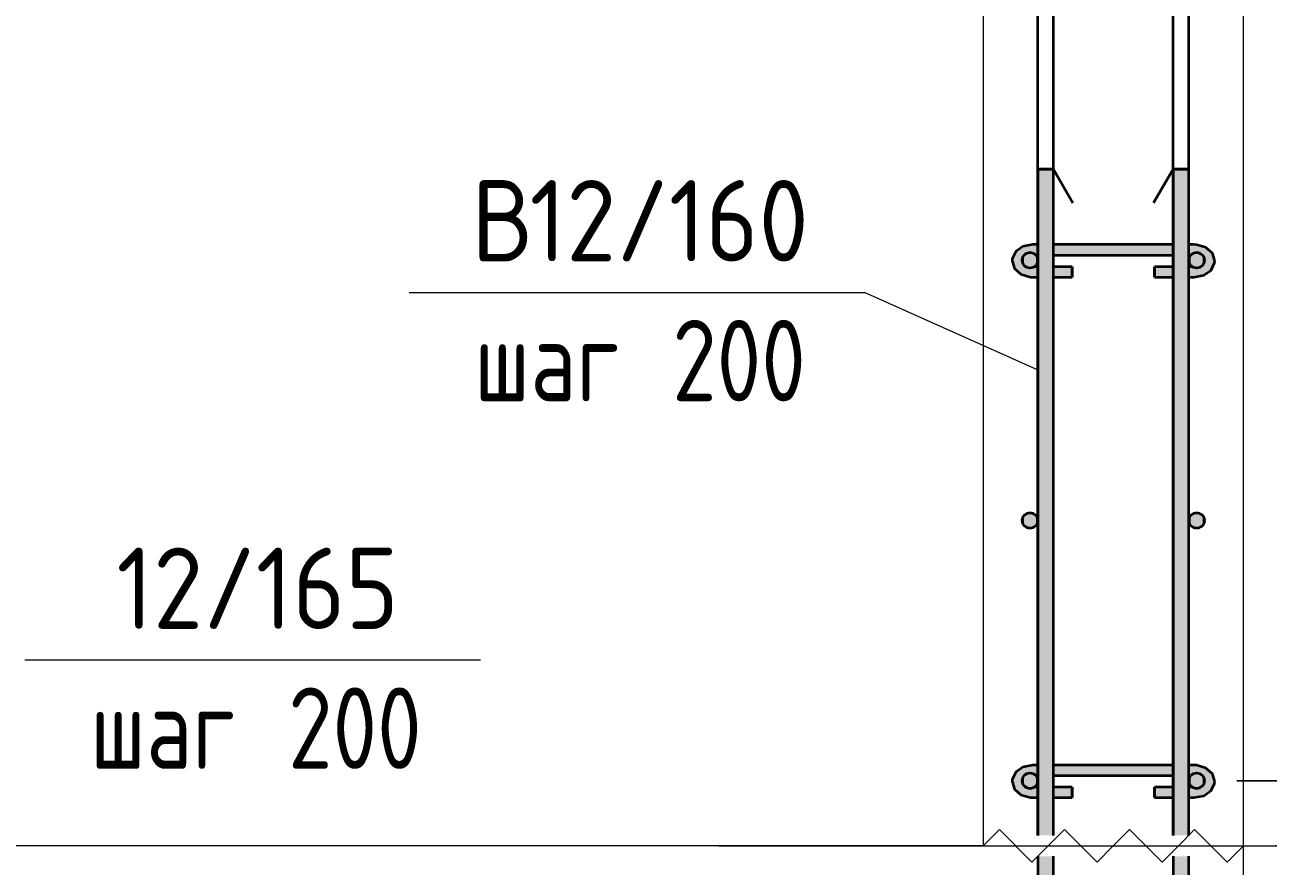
# Model space of a CAD drawing. Header units: millimetres. Extents: x -39853 to 12393, y -4903 to 80275.
# Drawn here: x 3494 to 4449, y -2826 to -2179 of the extents above; entities that cross this region are included whole.
import ezdxf

# ---------------------------------------------------------------- set-up
doc = ezdxf.new("R2010")
doc.units = ezdxf.units.MM
for name, color, linetype, lineweight in [('AA_Dim', 7, 'Continuous', 9), ('AA_Dim-25', 7, 'Continuous', 9), ('AA_Oformlenie', 7, 'Continuous', 9), ('AA_Vinoska', 7, 'Continuous', 9), ('AA_Visotnaya otmetka', 7, 'Continuous', 9), ('AF_Stena_Опалубка', 253, 'Continuous', 20), ('KR_Armatura', 7, 'Continuous', 20), ('KR_Armatura_Tonkie', 7, 'Continuous', 20), ('KR_Fundament', 7, 'Continuous', 20)]:
    doc.layers.add(name, color=color, linetype=linetype, lineweight=lineweight)
doc.styles.add('ISOCPEUR_6', font='isocpeur.ttf', dxfattribs={"width": 0.9, "height": 62.5})
doc.styles.add('ISOCPEUR_7', font='isocpeur.ttf', dxfattribs={"width": 0.8, "height": 62.5})
doc.dimstyles.new('00_Точн_3_знака__прозр__2', dxfattribs={"dimscale": 304.8, "dimtxt": 62.248823, "dimasz": 0.139436, "dimexe": 0.123031, "dimexo": 0.082021, "dimgap": 0.008202, "dimtad": 1, "dimdec": 3, "dimrnd": 0.001, "dimdsep": 46, "dimtxsty": 'ISOCPEUR_6', "dimblk1": 'OBLIQUE', "dimblk2": 'OBLIQUE', "dimsah": 1, "dimcen": 0.09, "dimdle": 0.123031, "dimazin": 0, "dimtfac": 1, "dimtdec": 4, "dimtix": 1, "dimtmove": 1, "dimatfit": 3, "dimfxl": 1, "dimtvp": 1, "dimtolj": 1, "dimtzin": 0, "dimlwd": 18, "dimlwe": 18, "dimarcsym": 2})
doc.dimstyles.new('00_Точн_3_знака__прозр__3', dxfattribs={"dimscale": 304.8, "dimtxt": 62.248823, "dimasz": 0.139436, "dimexe": 0.123031, "dimexo": 0.082021, "dimgap": 0.008202, "dimtad": 1, "dimdec": 3, "dimrnd": 0.001, "dimdsep": 46, "dimtxsty": 'ISOCPEUR_6', "dimblk1": 'OBLIQUE', "dimblk2": 'OBLIQUE', "dimsah": 1, "dimcen": 0.09, "dimdle": 0.123031, "dimazin": 0, "dimtfac": 1, "dimtdec": 4, "dimtix": 1, "dimtmove": 0, "dimatfit": 3, "dimfxl": 1, "dimtvp": 1, "dimtolj": 1, "dimtzin": 0, "dimlwd": 18, "dimlwe": 18, "dimarcsym": 2})

# ---------------------------------------------------------------- blocks, each defined once
blk = doc.blocks.new('265_Выпуск П одной длины _НесАрм_РабПлоск_ - В1 _d12_ t250-4071037-2-2 Армирование')
at = {"layer": 'KR_Armatura_Tonkie', "lineweight": 35}
h = blk.add_hatch(color=256, dxfattribs=at)
h.paths.add_polyline_path([(-77200.51, -3016), (-77195.96, -3016), (-77196.16, -2818), (-77207.96, -2818), (-77207.75, -3016), (-77201.96, -3016)])
h.paths.add_polyline_path([(-77195.96, -2802), (-77196.16, -2290), (-77207.96, -2290), (-77207.75, -2802), (-77196.1, -2802)])
h = blk.add_hatch(color=256, dxfattribs=at)
h.paths.add_polyline_path([(-77097.96, -3016), (-77091.96, -3016), (-77092.16, -2818), (-77103.96, -2818), (-77103.75, -3016), (-77099.51, -3016)])
h.paths.add_polyline_path([(-77094.59, -2802), (-77091.96, -2802), (-77092.16, -2290), (-77103.96, -2290), (-77103.75, -2802), (-77094.96, -2802)])
for points in [[(-77165.96, -3058), (-77165.96, -3046), (-77173.72, -3044.98), (-77181.12, -3041.85), (-77187.17, -3037.21), (-77192.06, -3030.7), (-77194.95, -3023.66), (-77196.16, -3016), (-77207.96, -3016), (-77206.53, -3026.87), (-77202.12, -3037.27), (-77195.26, -3046), (-77186.02, -3052.76), (-77176.83, -3056.57), (-77170.94, -3057.34)], [(-77133.96, -3058), (-77123.09, -3056.57), (-77112.69, -3052.17), (-77104.26, -3045.7), (-77097.58, -3037), (-77093.39, -3026.87), (-77092.16, -3016), (-77103.96, -3016), (-77105.06, -3023.97), (-77108.1, -3031.16), (-77112.74, -3037.21), (-77119.26, -3042.11), (-77126.3, -3044.99), (-77133.96, -3046.2), (-77133.96, -3057.8)], [(-77140.71, -3058), (-77133.96, -3057.8), (-77133.96, -3046), (-77165.96, -3046.2), (-77165.96, -3058), (-77163.37, -3058)]]:
    blk.add_hatch(color=256, dxfattribs=at).paths.add_polyline_path(points)
for p, q in [((-77207.96, -2290), (-77207.96, -2802)), ((-77207.96, -2290), (-77195.96, -2290)), ((-77196.16, -2290), (-77207.75, -2290)), ((-77195.96, -2802), (-77195.96, -2290)), ((-77195.96, -2290), (-77180.96, -2315.98)), ((-77103.96, -2290), (-77118.96, -2315.98)), ((-77103.96, -2290), (-77103.96, -2802)), ((-77103.96, -2290), (-77091.96, -2290)), ((-77092.16, -2290), (-77103.75, -2290)), ((-77091.96, -2802), (-77091.96, -2290)), ((-77207.96, -2818), (-77207.96, -2850)), ((-77195.96, -2850), (-77195.96, -2818)), ((-77103.96, -2818), (-77103.96, -2850)), ((-77091.96, -2850), (-77091.96, -2818)), ((-77207.96, -2850), (-77207.96, -2862)), ((-77195.96, -2862), (-77195.96, -2850)), ((-77103.96, -2850), (-77103.96, -2862)), ((-77091.96, -2862), (-77091.96, -2850)), ((-77207.96, -2862), (-77207.96, -3016)), ((-77195.96, -3016), (-77195.96, -2862)), ((-77103.96, -2862), (-77103.96, -3016)), ((-77091.96, -3016), (-77091.96, -2862)), ((-77133.96, -3046), (-77165.96, -3046)), ((-77165.96, -3058), (-77133.96, -3058))]:
    blk.add_line(p, q, dxfattribs=at)
at = {"layer": 'KR_Armatura_Tonkie', "lineweight": 35, "flags": 128}
for points in [[(-77207.96, -3016), (-77205.99, -3028.69), (-77200.29, -3040.19), (-77194.69, -3046)], [(-77165.96, -3046), (-77176.61, -3044.04), (-77185.88, -3038.43), (-77192.55, -3029.89), (-77195.75, -3019.54), (-77195.96, -3016)], [(-77103.96, -3016), (-77105.91, -3026.66), (-77111.53, -3035.92), (-77120.06, -3042.59), (-77130.41, -3045.79), (-77133.96, -3046)], [(-77105.27, -3046), (-77100.52, -3041.42), (-77094.41, -3030.14), (-77091.98, -3017.53), (-77091.96, -3016)], [(-77194.69, -3046), (-77191.38, -3049.43), (-77180.09, -3055.55), (-77167.48, -3057.97), (-77165.96, -3058)], [(-77133.96, -3058), (-77121.27, -3056.04), (-77109.77, -3050.33), (-77105.27, -3046)]]:
    blk.add_lwpolyline(points, dxfattribs=at)
blk = doc.blocks.new('350_Стержень П торец СК-СГ _НесАрм_РабПлоск_ - 350_Стержень П торец СК-СГ _НесАрм_РабПлоск_-4142405-2-2 Армирование')
at = {"layer": 'KR_Armatura_Tonkie'}
for points in [[(-77213.96, -966), (-77212.4, -965.8), (-77210.96, -965.2), (-77209.71, -964.24), (-77208.76, -963), (-77208.16, -961.55), (-77207.96, -960), (-77208.16, -958.45), (-77208.76, -957), (-77209.71, -955.76), (-77210.96, -954.8), (-77212.4, -954.2), (-77213.96, -954), (-77215.51, -954.2), (-77216.96, -954.8), (-77218.2, -955.76), (-77219.15, -957), (-77219.75, -958.45), (-77219.96, -960), (-77219.75, -961.55), (-77219.15, -963), (-77218.2, -964.24), (-77216.96, -965.2), (-77215.51, -965.8)], [(-77085.96, -966), (-77084.4, -965.8), (-77082.96, -965.2), (-77081.71, -964.24), (-77080.76, -963), (-77080.16, -961.55), (-77079.96, -960), (-77080.16, -958.45), (-77080.76, -957), (-77081.71, -955.76), (-77082.96, -954.8), (-77084.4, -954.2), (-77085.96, -954), (-77087.51, -954.2), (-77088.96, -954.8), (-77090.2, -955.76), (-77091.15, -957), (-77091.75, -958.45), (-77091.96, -960), (-77091.75, -961.55), (-77091.15, -963), (-77090.2, -964.24), (-77088.96, -965.2), (-77087.51, -965.8)]]:
    blk.add_hatch(color=256, dxfattribs=at).paths.add_polyline_path(points)
at = {"layer": 'AA_Oformlenie'}
for centre, start, end in [((-77213.96, -960), 90, 270), ((-77213.96, -960), 270, 90), ((-77085.96, -960), 90, 270), ((-77085.96, -960), 270, 90)]:
    blk.add_arc(centre, 6, start, end, dxfattribs=at)
at = {"layer": 'KR_Armatura_Tonkie', "lineweight": 35}
for centre in [(-77213.96, -960), (-77085.96, -960)]:
    blk.add_circle(centre, 6, dxfattribs=at)
blk = doc.blocks.new('265_Выпуск П одной длины _НесАрм_РабПлоск_ - В1 _d12_ t250-V15-2-2 Армирование')
at = {"layer": 'KR_Armatura_Tonkie', "lineweight": 35}
for p, q in [((-77207.96, -2290), (-77207.96, -2348.01)), ((-77196.16, -2290), (-77207.75, -2290)), ((-77207.75, -2290), (-77196.16, -2290)), ((-77195.96, -2348.03), (-77195.96, -2290)), ((-77195.96, -2290), (-77180.96, -2315.98)), ((-77103.96, -2290), (-77118.96, -2315.98)), ((-77103.96, -2290), (-77103.96, -2348.01)), ((-77103.75, -2290), (-77092.16, -2290)), ((-77092.16, -2290), (-77103.75, -2290)), ((-77091.96, -2348.01), (-77091.96, -2290)), ((-77207.96, -2356.01), (-77207.96, -2365)), ((-77195.96, -2364.98), (-77195.96, -2355.99)), ((-77103.96, -2356.01), (-77103.96, -2364.98)), ((-77091.96, -2365), (-77091.96, -2356.01)), ((-77207.96, -2372.98), (-77207.96, -2748.01)), ((-77195.96, -2748.03), (-77195.96, -2372.98)), ((-77103.96, -2372.98), (-77103.96, -2748.01)), ((-77091.96, -2748.01), (-77091.96, -2372.96)), ((-77207.96, -2756.01), (-77207.96, -2765)), ((-77195.96, -2764.98), (-77195.96, -2755.99)), ((-77103.96, -2756.01), (-77103.96, -2764.98)), ((-77091.96, -2765), (-77091.96, -2756.01)), ((-77207.96, -2772.98), (-77207.96, -2802)), ((-77195.96, -2802), (-77195.96, -2772.98)), ((-77103.96, -2772.98), (-77103.96, -2802)), ((-77091.96, -2802), (-77091.96, -2772.96)), ((-77207.96, -2818), (-77207.96, -2850)), ((-77195.96, -2850), (-77195.96, -2818)), ((-77103.96, -2818), (-77103.96, -2850)), ((-77091.96, -2850), (-77091.96, -2818)), ((-77103.96, -2850), (-77103.96, -2862)), ((-77091.96, -2862), (-77091.96, -2850)), ((-77207.96, -2862), (-77207.96, -3016)), ((-77195.96, -3016), (-77195.96, -2862)), ((-77103.96, -2862), (-77103.96, -2874.93)), ((-77091.96, -3016), (-77091.96, -2862)), ((-77192.99, -3028.46), (-77195.3, -3020.99)), ((-77186.32, -3037.87), (-77192.23, -3030.3)), ((-77177.99, -3043.21), (-77184.48, -3039.28)), ((-77165.96, -3046), (-77175.47, -3044.25)), ((-77141.96, -3046), (-77165.96, -3046)), ((-77165.96, -3058), (-77133.96, -3058))]:
    blk.add_line(p, q, dxfattribs=at)
at = {"layer": 'KR_Armatura_Tonkie', "lineweight": 35, "flags": 128}
for points in [[(-77092.53, -3020.39), (-77091.98, -3017.53), (-77091.96, -3016)], [(-77206.13, -3027.83), (-77205.99, -3028.69), (-77204.65, -3031.4)], [(-77095.82, -3032.74), (-77094.41, -3030.14), (-77094.12, -3028.63)], [(-77201.04, -3038.68), (-77200.29, -3040.19), (-77198.29, -3042.27)], [(-77102.26, -3043.1), (-77100.52, -3041.42), (-77099.44, -3039.41)], [(-77122.12, -3056.17), (-77121.27, -3056.04), (-77118.55, -3054.69)], [(-77111.27, -3051.08), (-77109.77, -3050.33), (-77107.69, -3048.33)]]:
    blk.add_lwpolyline(points, dxfattribs=at)
blk = doc.blocks.new('261_Шпилька массив _НесАрм_РабПлоск_ - 8 А240-4178995-2-2 Армирование')
at = {"layer": 'KR_Armatura_Tonkie', "lineweight": 35}
for points in [[(-77211.79, -2372.98), (-77211.79, -2366.15), (-77214.42, -2365.94), (-77216.48, -2365.39), (-77216.96, -2365.2), (-77218.74, -2363.53), (-77219.15, -2363), (-77219.89, -2360.49), (-77219.95, -2359.92), (-77219.34, -2357.45), (-77218.73, -2356.45), (-77217.92, -2355.54), (-77216.96, -2354.8), (-77215.51, -2354.2), (-77213.96, -2354), (-77211.79, -2354), (-77211.79, -2349.18), (-77217.92, -2350.04), (-77223.11, -2352.49), (-77226.58, -2356.17), (-77227.79, -2360.49), (-77226.58, -2364.82), (-77222.83, -2368.92), (-77220.07, -2370.98), (-77217.86, -2372.04), (-77215.24, -2372.44)], [(-77087.96, -2372.98), (-77080.44, -2371.53), (-77075.55, -2368.41), (-77073.17, -2364.82), (-77071.96, -2360.49), (-77073.17, -2356.17), (-77076.64, -2352.49), (-77082.07, -2350.01), (-77087.96, -2349.18), (-77087.96, -2354.39), (-77086.91, -2354.12), (-77085.88, -2354.01), (-77083.76, -2354.47), (-77082.08, -2355.47), (-77081.17, -2356.47), (-77080.46, -2357.72), (-77080.12, -2358.77), (-77080.06, -2360.76), (-77080.16, -2361.55), (-77081.03, -2363.36), (-77081.77, -2364.29), (-77083.96, -2365.61), (-77085.25, -2365.91), (-77087.96, -2366.15), (-77087.96, -2372.84)], [(-77211.79, -2772.98), (-77211.79, -2766.15), (-77214.42, -2765.94), (-77216.48, -2765.39), (-77216.96, -2765.2), (-77218.74, -2763.53), (-77219.15, -2763), (-77219.89, -2760.49), (-77219.95, -2759.92), (-77219.34, -2757.45), (-77218.73, -2756.45), (-77217.92, -2755.54), (-77216.96, -2754.8), (-77215.51, -2754.2), (-77213.96, -2754), (-77211.79, -2754), (-77211.79, -2749.18), (-77217.92, -2750.04), (-77223.11, -2752.49), (-77226.58, -2756.17), (-77227.79, -2760.49), (-77226.58, -2764.82), (-77222.83, -2768.92), (-77220.07, -2770.98), (-77217.86, -2772.04), (-77215.24, -2772.44)], [(-77087.96, -2772.98), (-77080.44, -2771.53), (-77075.55, -2768.41), (-77073.17, -2764.82), (-77071.96, -2760.49), (-77073.17, -2756.17), (-77076.64, -2752.49), (-77082.07, -2750.01), (-77087.96, -2749.18), (-77087.96, -2754.39), (-77086.91, -2754.12), (-77085.88, -2754.01), (-77083.76, -2754.47), (-77082.08, -2755.47), (-77081.17, -2756.47), (-77080.46, -2757.72), (-77080.12, -2758.77), (-77080.06, -2760.76), (-77080.3, -2761.89), (-77081.03, -2763.36), (-77081.77, -2764.29), (-77083.96, -2765.61), (-77085.25, -2765.91), (-77087.96, -2766.15), (-77087.96, -2772.84)]]:
    blk.add_hatch(color=256, dxfattribs=at).paths.add_polyline_path(points)
h = blk.add_hatch(color=256, dxfattribs=at)
h.paths.add_polyline_path([(-77211.79, -2366.15), (-77211.79, -2365.54), (-77212.4, -2366.04)])
h.paths.add_polyline_path([(-77226.58, -2356.17), (-77223.11, -2352.49), (-77217.68, -2350.01), (-77211.79, -2349.18), (-77211.79, -2348.01), (-77217.97, -2349), (-77220.48, -2350.2), (-77223.8, -2352.84), (-77224.95, -2354.22)])
h = blk.add_hatch(color=256, dxfattribs=at)
h.paths.add_polyline_path([(-77211.79, -2349.18), (-77207.96, -2349.18), (-77207.96, -2348.01), (-77211.79, -2348.15), (-77211.79, -2348.55)])
h.paths.add_polyline_path([(-77195.96, -2349.18), (-77103.96, -2349.1), (-77103.96, -2348.01), (-77195.96, -2348.15), (-77195.96, -2348.63)])
h.paths.add_polyline_path([(-77091.96, -2349.18), (-77087.96, -2349.18), (-77087.96, -2348.01), (-77091.96, -2348.16), (-77091.96, -2349.16)])
h = blk.add_hatch(color=256, dxfattribs=at)
h.paths.add_polyline_path([(-77186.02, -2356.01), (-77103.96, -2355.87), (-77103.96, -2349.18), (-77195.96, -2349.18), (-77195.96, -2356.01)])
h.paths.add_polyline_path([(-77091.96, -2356.01), (-77090.2, -2355.76), (-77087.96, -2354.01), (-77087.96, -2349.18), (-77091.96, -2349.21), (-77091.96, -2355.88)])
h.paths.add_polyline_path([(-77209.52, -2356.01), (-77207.96, -2355.76), (-77207.96, -2349.18), (-77211.79, -2349.18), (-77211.79, -2354.46), (-77210.08, -2355.47), (-77209.52, -2356.01)])
h = blk.add_hatch(color=256, dxfattribs=at)
h.paths.add_polyline_path([(-77087.96, -2366.15), (-77087.51, -2365.8), (-77087.96, -2365.8), (-77087.96, -2366)])
h.paths.add_polyline_path([(-77073.17, -2356.17), (-77075.55, -2352.58), (-77080.44, -2349.46), (-77087.96, -2348.15), (-77087.96, -2349.18), (-77081.83, -2350.04), (-77076.64, -2352.49), (-77075.01, -2354.22)])
h = blk.add_hatch(color=256, dxfattribs=at)
h.paths.add_polyline_path([(-77209.71, -2366.15), (-77207.96, -2366.15), (-77207.96, -2364.98), (-77210.96, -2365.2), (-77211.79, -2365.8), (-77211.79, -2366.15)])
h.paths.add_polyline_path([(-77181.49, -2366.15), (-77181.49, -2364.98), (-77195.96, -2365.12), (-77195.96, -2366.15), (-77186.02, -2366.15)])
h = blk.add_hatch(color=256, dxfattribs=at)
h.paths.add_polyline_path([(-77181.49, -2372.98), (-77181.49, -2366.15), (-77195.96, -2366.15), (-77195.96, -2372.98), (-77186.02, -2372.98)])
h.paths.add_polyline_path([(-77211.79, -2372.98), (-77207.96, -2372.84), (-77207.96, -2366.15), (-77211.79, -2366.16), (-77211.79, -2372.84)])
h = blk.add_hatch(color=256, dxfattribs=at)
h.paths.add_polyline_path([(-77118.06, -2366.15), (-77103.96, -2366.15), (-77103.96, -2364.98), (-77118.26, -2365.12), (-77118.26, -2366.15)])
h.paths.add_polyline_path([(-77087.96, -2366.15), (-77088.19, -2365.51), (-77089.63, -2364.98), (-77091.96, -2365.2), (-77091.96, -2366.15), (-77088.4, -2366.15)])
h = blk.add_hatch(color=256, dxfattribs=at)
h.paths.add_polyline_path([(-77103.96, -2372.98), (-77103.96, -2366.15), (-77118.26, -2366.15), (-77118.26, -2372.98)])
h.paths.add_polyline_path([(-77091.96, -2372.98), (-77087.96, -2372.84), (-77087.96, -2366.15), (-77091.96, -2366.15), (-77091.96, -2372.96)])
h = blk.add_hatch(color=256, dxfattribs=at)
h.paths.add_polyline_path([(-77211.79, -2766.15), (-77211.79, -2765.54), (-77212.4, -2766.04)])
h.paths.add_polyline_path([(-77226.58, -2756.17), (-77223.11, -2752.49), (-77217.68, -2750.01), (-77211.79, -2749.18), (-77211.79, -2748.01), (-77217.97, -2749), (-77220.48, -2750.2), (-77223.8, -2752.84)])
h = blk.add_hatch(color=256, dxfattribs=at)
h.paths.add_polyline_path([(-77211.79, -2749.18), (-77207.96, -2749.18), (-77207.96, -2748.01), (-77211.79, -2748.15), (-77211.79, -2748.55)])
h.paths.add_polyline_path([(-77195.96, -2749.18), (-77103.96, -2749.1), (-77103.96, -2748.01), (-77195.96, -2748.15), (-77195.96, -2748.63)])
h.paths.add_polyline_path([(-77091.96, -2749.18), (-77087.96, -2749.18), (-77087.96, -2748.01), (-77091.96, -2748.16), (-77091.96, -2749.16)])
h = blk.add_hatch(color=256, dxfattribs=at)
h.paths.add_polyline_path([(-77209.52, -2756.01), (-77207.96, -2755.76), (-77207.96, -2749.18), (-77211.79, -2749.18), (-77211.79, -2754.46), (-77210.08, -2755.47), (-77209.52, -2756.01)])
h.paths.add_polyline_path([(-77195.96, -2756.01), (-77103.96, -2755.87), (-77103.96, -2749.18), (-77195.96, -2749.18), (-77195.96, -2755.99)])
h.paths.add_polyline_path([(-77090.39, -2756.01), (-77089.83, -2755.47), (-77087.96, -2754.01), (-77087.96, -2749.18), (-77091.96, -2749.21), (-77091.75, -2756.01), (-77090.64, -2756.01)])
h = blk.add_hatch(color=256, dxfattribs=at)
h.paths.add_polyline_path([(-77087.96, -2766.15), (-77087.51, -2765.8), (-77087.96, -2765.8), (-77087.96, -2766)])
h.paths.add_polyline_path([(-77073.17, -2756.17), (-77075.55, -2752.58), (-77080.44, -2749.46), (-77087.96, -2748.15), (-77087.96, -2749.18), (-77081.83, -2750.04), (-77076.64, -2752.49)])
h = blk.add_hatch(color=256, dxfattribs=at)
h.paths.add_polyline_path([(-77195.96, -2766.15), (-77181.49, -2766.15), (-77181.49, -2764.98), (-77195.96, -2765.12), (-77195.96, -2765.85)])
h.paths.add_polyline_path([(-77209.71, -2766.15), (-77207.96, -2766.15), (-77207.96, -2764.98), (-77210.96, -2765.2), (-77211.79, -2765.8), (-77211.79, -2766.15)])
h = blk.add_hatch(color=256, dxfattribs=at)
h.paths.add_polyline_path([(-77186.02, -2772.98), (-77181.49, -2772.84), (-77181.49, -2766.15), (-77195.96, -2766.15), (-77195.96, -2772.98)])
h.paths.add_polyline_path([(-77207.96, -2772.98), (-77207.96, -2766.15), (-77211.79, -2766.16), (-77211.79, -2772.98), (-77208.67, -2772.98)])
h = blk.add_hatch(color=256, dxfattribs=at)
h.paths.add_polyline_path([(-77118.06, -2766.15), (-77103.96, -2766.15), (-77103.96, -2764.98), (-77118.26, -2765.12), (-77118.26, -2766.15)])
h.paths.add_polyline_path([(-77087.96, -2766.15), (-77088.19, -2765.51), (-77089.63, -2764.98), (-77091.96, -2765.2), (-77091.96, -2766.15), (-77088.4, -2766.15)])
h = blk.add_hatch(color=256, dxfattribs=at)
h.paths.add_polyline_path([(-77087.96, -2772.98), (-77087.96, -2766.15), (-77091.96, -2766.15), (-77091.96, -2772.98)])
h.paths.add_polyline_path([(-77103.96, -2772.98), (-77103.96, -2766.15), (-77118.26, -2766.15), (-77118.06, -2772.98)])
for p, q in [((-77207.96, -2348.01), (-77211.79, -2348.01)), ((-77103.96, -2348.01), (-77195.96, -2348.01)), ((-77087.96, -2348.01), (-77091.96, -2348.01)), ((-77209.57, -2356.01), (-77207.96, -2356.01)), ((-77195.96, -2356.01), (-77103.96, -2356.01)), ((-77091.96, -2356.01), (-77090.39, -2356.01)), ((-77207.96, -2364.98), (-77210.67, -2364.98)), ((-77181.49, -2364.98), (-77195.96, -2364.98)), ((-77181.49, -2364.98), (-77181.49, -2366.15)), ((-77181.49, -2371.81), (-77181.49, -2365.12)), ((-77181.49, -2366.15), (-77181.49, -2372.98)), ((-77103.96, -2364.98), (-77118.26, -2364.98)), ((-77118.26, -2366.15), (-77118.26, -2364.98)), ((-77118.26, -2365.12), (-77118.26, -2368.78)), ((-77118.26, -2372.98), (-77118.26, -2366.15)), ((-77118.26, -2368.98), (-77118.26, -2371.81)), ((-77089.24, -2364.98), (-77091.96, -2364.98)), ((-77211.79, -2372.98), (-77207.96, -2372.98)), ((-77195.96, -2372.98), (-77181.49, -2372.98)), ((-77181.49, -2372.84), (-77181.49, -2371.81)), ((-77118.26, -2371.81), (-77118.26, -2372.84)), ((-77118.26, -2372.98), (-77103.96, -2372.98)), ((-77091.96, -2372.98), (-77087.96, -2372.98)), ((-77207.96, -2748.01), (-77211.79, -2748.01)), ((-77103.96, -2748.01), (-77195.96, -2748.01)), ((-77087.96, -2748.01), (-77091.96, -2748.01)), ((-77209.57, -2756.01), (-77207.96, -2756.01)), ((-77195.96, -2756.01), (-77103.96, -2756.01)), ((-77091.96, -2756.01), (-77090.39, -2756.01)), ((-77207.96, -2764.98), (-77210.67, -2764.98)), ((-77181.49, -2764.98), (-77195.96, -2764.98)), ((-77181.49, -2764.98), (-77181.49, -2766.15)), ((-77181.49, -2771.81), (-77181.49, -2765.12)), ((-77181.49, -2766.15), (-77181.49, -2772.98)), ((-77103.96, -2764.98), (-77118.26, -2764.98)), ((-77118.26, -2766.15), (-77118.26, -2764.98)), ((-77118.26, -2765.12), (-77118.26, -2771.81)), ((-77118.26, -2772.98), (-77118.26, -2766.15)), ((-77089.24, -2764.98), (-77091.96, -2764.98)), ((-77211.79, -2772.98), (-77207.96, -2772.98)), ((-77195.96, -2772.98), (-77181.49, -2772.98)), ((-77181.49, -2772.84), (-77181.49, -2771.81)), ((-77118.26, -2771.81), (-77118.26, -2772.84)), ((-77118.26, -2772.98), (-77103.96, -2772.98)), ((-77091.96, -2772.98), (-77087.96, -2772.98))]:
    blk.add_line(p, q, dxfattribs=at)
at = {"layer": 'KR_Armatura_Tonkie', "lineweight": 35, "flags": 128}
for points in [[(-77211.79, -2348.01), (-77219.37, -2349.47), (-77224.98, -2353.37), (-77227.67, -2358.93), (-77227.79, -2360.49)], [(-77071.96, -2360.49), (-77073.81, -2354.61), (-77078.82, -2350.21), (-77086.09, -2348.09), (-77087.96, -2348.01)], [(-77227.79, -2360.49), (-77225.94, -2366.38), (-77220.93, -2370.78), (-77213.66, -2372.9), (-77211.79, -2372.98)], [(-77087.96, -2372.98), (-77080.38, -2371.52), (-77074.77, -2367.62), (-77072.08, -2362.06), (-77071.96, -2360.49)], [(-77211.79, -2748.01), (-77219.37, -2749.47), (-77224.98, -2753.37), (-77227.67, -2758.93), (-77227.79, -2760.49)], [(-77071.96, -2760.49), (-77073.81, -2754.61), (-77078.82, -2750.21), (-77086.09, -2748.09), (-77087.96, -2748.01)], [(-77227.79, -2760.49), (-77225.94, -2766.38), (-77220.93, -2770.78), (-77213.66, -2772.9), (-77211.79, -2772.98)], [(-77087.96, -2772.98), (-77080.38, -2771.52), (-77074.77, -2767.62), (-77072.08, -2762.06), (-77071.96, -2760.49)]]:
    blk.add_lwpolyline(points, dxfattribs=at)
blk = doc.blocks.new('Последовательность узлов - 3мм масшт20 маскировка-904226-2-2 Армирование')
at = {"layer": 'AA_Oformlenie'}
for p, q in [((-77249.956293, -2810), (-77237.456293, -2797.5)), ((-77237.456293, -2797.5), (-77212.456293, -2822.5)), ((-77199.956293, -2810), (-77187.456293, -2797.5)), ((-77187.456293, -2797.5), (-77162.456293, -2822.5)), ((-77149.956293, -2810), (-77137.456293, -2797.5)), ((-77137.456293, -2797.5), (-77112.456293, -2822.5)), ((-77099.956293, -2810), (-77087.456293, -2797.5)), ((-77087.456293, -2797.5), (-77062.456293, -2822.5)), ((-77199.956293, -2810), (-77212.456293, -2822.5)), ((-77149.956293, -2810), (-77162.456293, -2822.5)), ((-77099.956293, -2810), (-77112.456293, -2822.5)), ((-77049.956293, -2810), (-77062.456293, -2822.5))]:
    blk.add_line(p, q, dxfattribs=at)
blk = doc.blocks.new('DIMBLOCK129-2-2 Армирование')
at = {"layer": 'AA_Dim-25', "lineweight": 18}
for p, q in [((4999.65, -2574.56), (4999.65, -2788.7)), ((4852.48, -2772.5), (4852.48, -2850)), ((4999.65, -2788.7), (4852.48, -2830)), ((4455.11, -2810), (4889.98, -2810)), ((4852.48, -2810), (4455.11, -2810)), ((4415.11, -2850), (4889.98, -2850)), ((4852.48, -2850), (4415.11, -2850))]:
    blk.add_line(p, q, dxfattribs=at)
at = {"layer": 'AA_Dim-25', "lineweight": 30}
for p, q in [((4852.48, -2810), (4831.23, -2788.75)), ((4852.48, -2810), (4873.73, -2831.25)), ((4852.48, -2850), (4831.23, -2828.75)), ((4852.48, -2850), (4873.73, -2871.25))]:
    blk.add_line(p, q, dxfattribs=at)
at = {"layer": 'AA_Dim-25', "color": 0, "lineweight": 18, "insert": (4915.5, -2763.7), "char_height": 62.5, "width": 226.9688, "attachment_point": 1, "rotation": 90, "line_spacing_factor": 1.149209, "style": 'ISOCPEUR_6'}
blk.add_mtext('з.с.40', dxfattribs=at)
blk = doc.blocks.new('_Oblique')
at = {"color": 0, "linetype": 'ByBlock', "lineweight": -2}
blk.add_line((-0.5, -0.5), (0.5, 0.5), dxfattribs=at)
blk = doc.blocks.new('DIMBLOCK133-2-2 Армирование')
at = {"layer": 'AA_Dim-25', "lineweight": 30}
for p, q in [((4852.48, 240), (4831.23, 261.25)), ((4852.48, 240), (4873.73, 218.75)), ((4852.48, -2760), (4831.23, -2738.75)), ((4852.48, -2760), (4873.73, -2781.25))]:
    blk.add_line(p, q, dxfattribs=at)
at = {"layer": 'AA_Dim-25', "lineweight": 18}
for p, q in [((4425.11, 240), (4889.98, 240)), ((4852.48, 240), (4425.11, 240)), ((4852.48, 240), (4852.48, -2760)), ((4425.11, -2760), (4889.98, -2760)), ((4852.48, -2760), (4425.11, -2760))]:
    blk.add_line(p, q, dxfattribs=at)
at = {"layer": 'AA_Dim-25', "color": 0, "lineweight": 18, "insert": (4768.33, -1471.89), "char_height": 62.5, "width": 508.525, "attachment_point": 1, "rotation": 90, "line_spacing_factor": 1.149209, "style": 'ISOCPEUR_6'}
blk.add_mtext('200х15=3000', dxfattribs=at)
blk = doc.blocks.new('DIMBLOCK134-2-2 Армирование')
at = {"layer": 'AA_Dim-25', "lineweight": 18}
for p, q in [((4852.48, -2632.97), (4852.48, -2736.98)), ((4852.48, -2736.98), (4852.48, -2785)), ((4425.11, -2760), (4889.98, -2760)), ((4852.48, -2760), (4425.11, -2760)), ((4852.48, -2760), (4852.48, -2847.5)), ((4455.11, -2810), (4889.98, -2810)), ((4852.48, -2810), (4455.11, -2810))]:
    blk.add_line(p, q, dxfattribs=at)
at = {"layer": 'AA_Dim-25', "lineweight": 30}
for p, q in [((4852.48, -2760), (4831.23, -2738.75)), ((4852.48, -2760), (4873.73, -2781.25)), ((4852.48, -2810), (4831.23, -2788.75)), ((4852.48, -2810), (4873.73, -2831.25))]:
    blk.add_line(p, q, dxfattribs=at)
at = {"layer": 'AA_Dim-25', "color": 0, "lineweight": 18, "insert": (4768.33, -2711.98), "char_height": 62.5, "width": 94.8097, "attachment_point": 1, "rotation": 90, "line_spacing_factor": 1.149209, "style": 'ISOCPEUR_6'}
blk.add_mtext('50', dxfattribs=at)
blk = doc.blocks.new('042_М_Арматуры - Диам длина поз _ Комментарий-3662934-2-2 Армирование')
at = {"layer": 'AA_Vinoska'}
blk.add_line((-77986.31, -2667.21), (-77636.31, -2667.21), dxfattribs=at)

msp = doc.modelspace()

# ---------------------------------------------------------------- hatches: boundary and pattern name
at = {"layer": 'KR_Armatura'}
h = msp.add_hatch(color=256, dxfattribs=at)
edge = h.paths.add_edge_path()
edge.add_arc((4266.1073, -2360), 6, 0, 360)
for points in [[(4266.1073, -2366), (4271.3034, -2363), (4271.3034, -2357), (4266.1073, -2354), (4260.9111, -2357), (4260.9111, -2363)], [(4394.1073, -2366), (4399.3034, -2363), (4399.3034, -2357), (4394.1073, -2354), (4388.9111, -2357), (4388.9111, -2363)], [(4266.1073, -2566), (4271.3034, -2563), (4271.3034, -2557), (4266.1073, -2554), (4260.9111, -2557), (4260.9111, -2563)], [(4394.1073, -2566), (4399.3034, -2563), (4399.3034, -2557), (4394.1073, -2554), (4388.9111, -2557), (4388.9111, -2563)], [(4266.1073, -2766), (4271.3034, -2763), (4271.3034, -2757), (4266.1073, -2754), (4260.9111, -2757), (4260.9111, -2763)], [(4394.1073, -2766), (4399.3034, -2763), (4399.3034, -2757), (4394.1073, -2754), (4388.9111, -2757), (4388.9111, -2763)]]:
    msp.add_hatch(color=256, dxfattribs=at).paths.add_polyline_path(points)
h = msp.add_hatch(color=256, dxfattribs=at)
edge = h.paths.add_edge_path()
edge.add_arc((4394.1073, -2360), 6, 0, 360)
h = msp.add_hatch(color=256, dxfattribs=at)
edge = h.paths.add_edge_path()
edge.add_arc((4266.1073, -2560), 6, 0, 360)
h = msp.add_hatch(color=256, dxfattribs=at)
edge = h.paths.add_edge_path()
edge.add_arc((4394.1073, -2560), 6, 0, 360)
h = msp.add_hatch(color=256, dxfattribs=at)
edge = h.paths.add_edge_path()
edge.add_arc((4266.1073, -2760), 6, 0, 360)
h = msp.add_hatch(color=256, dxfattribs=at)
edge = h.paths.add_edge_path()
edge.add_arc((4394.1073, -2760), 6, 0, 360)

# ---------------------------------------------------------------- linework, layer by layer
at = {"layer": 'AA_Vinoska'}
msp.add_line((4272.374, -2444.457), (4138.926, -2384.7554), dxfattribs=at)
at = {"layer": 'AA_Visotnaya otmetka'}
for q in [(5107.419, -2810), (4026.7411, -2810)]:
    msp.add_line((4026.7411, -2810), q, dxfattribs=at)
at = {"layer": 'AF_Stena_Опалубка'}
for p, q in [((4230.1073, 335), (4230.1073, -2810)), ((4430.1073, -2810), (4430.1073, 335))]:
    msp.add_line(p, q, dxfattribs=at)
at = {"layer": 'KR_Armatura'}
for p, q in [((4266.1073, -2354), (4260.9111, -2357)), ((4260.9111, -2357), (4260.9111, -2363)), ((4271.3034, -2357), (4266.1073, -2354)), ((4271.3034, -2363), (4271.3034, -2357)), ((4394.1073, -2354), (4388.9111, -2357)), ((4388.9111, -2357), (4388.9111, -2363)), ((4399.3034, -2357), (4394.1073, -2354)), ((4399.3034, -2363), (4399.3034, -2357)), ((4260.9111, -2363), (4266.1073, -2366)), ((4266.1073, -2366), (4271.3034, -2363)), ((4388.9111, -2363), (4394.1073, -2366)), ((4394.1073, -2366), (4399.3034, -2363)), ((4266.1073, -2554), (4260.9111, -2557)), ((4260.9111, -2557), (4260.9111, -2563)), ((4271.3034, -2557), (4266.1073, -2554)), ((4271.3034, -2563), (4271.3034, -2557)), ((4394.1073, -2554), (4388.9111, -2557)), ((4388.9111, -2557), (4388.9111, -2563)), ((4399.3034, -2557), (4394.1073, -2554)), ((4399.3034, -2563), (4399.3034, -2557)), ((4260.9111, -2563), (4266.1073, -2566)), ((4266.1073, -2566), (4271.3034, -2563)), ((4388.9111, -2563), (4394.1073, -2566)), ((4394.1073, -2566), (4399.3034, -2563)), ((4266.1073, -2754), (4260.9111, -2757)), ((4260.9111, -2757), (4260.9111, -2763)), ((4271.3034, -2757), (4266.1073, -2754)), ((4271.3034, -2763), (4271.3034, -2757)), ((4394.1073, -2754), (4388.9111, -2757)), ((4388.9111, -2757), (4388.9111, -2763)), ((4399.3034, -2757), (4394.1073, -2754)), ((4399.3034, -2763), (4399.3034, -2757)), ((4260.9111, -2763), (4266.1073, -2766)), ((4266.1073, -2766), (4271.3034, -2763)), ((4388.9111, -2763), (4394.1073, -2766)), ((4394.1073, -2766), (4399.3034, -2763))]:
    msp.add_line(p, q, dxfattribs=at)
for centre in [(4266.1073, -2360), (4394.1073, -2360), (4266.1073, -2560), (4394.1073, -2560), (4266.1073, -2760), (4394.1073, -2760)]:
    msp.add_circle(centre, 6, dxfattribs=at)
at = {"layer": 'KR_Armatura_Tonkie', "lineweight": 35}
for p, q in [((4272.1073, -2802), (4272.1073, 305)), ((4272.1073, -2802), (4272.1073, 305)), ((4284.1073, -2802), (4284.1073, 305)), ((4284.1073, -2802), (4284.1073, 305)), ((4376.1073, -2802), (4376.1073, 305)), ((4376.1073, -2802), (4376.1073, 305)), ((4388.1073, -2802), (4388.1073, 305)), ((4388.1073, -2802), (4388.1073, 305))]:
    msp.add_line(p, q, dxfattribs=at)
at = {"layer": 'KR_Fundament'}
for p, q in [((4230.1073, -2810), (2705.1073, -2810)), ((4430.1073, -3110), (4430.1073, -2810))]:
    msp.add_line(p, q, dxfattribs=at)

# ---------------------------------------------------------------- block references
at = {"layer": 'AA_Oformlenie'}
msp.add_blockref('Последовательность узлов - 3мм масшт20 маскировка-904226-2-2 Армирование', (81480.0636, 0), dxfattribs=at)
at = {"layer": 'AA_Vinoska'}
for p in [(81775.2339, 282.4567), (81480.0636, 0)]:
    msp.add_blockref('042_М_Арматуры - Диам длина поз _ Комментарий-3662934-2-2 Армирование', p, dxfattribs=at)
at = {"layer": 'KR_Armatura'}
for p in [(81480.0636, -1400), (81480.0636, -1600), (81480.0636, -1800)]:
    msp.add_blockref('350_Стержень П торец СК-СГ _НесАрм_РабПлоск_ - 350_Стержень П торец СК-СГ _НесАрм_РабПлоск_-4142405-2-2 Армирование', p, dxfattribs=at)
at = {"layer": 'KR_Armatura_Tonkie', "lineweight": 35}
for name in ['261_Шпилька массив _НесАрм_РабПлоск_ - 8 А240-4178995-2-2 Армирование', '265_Выпуск П одной длины _НесАрм_РабПлоск_ - В1 _d12_ t250-4071037-2-2 Армирование', '265_Выпуск П одной длины _НесАрм_РабПлоск_ - В1 _d12_ t250-V15-2-2 Армирование']:
    msp.add_blockref(name, (81480.0636, 0), dxfattribs=at)

# ---------------------------------------------------------------- texts
at = {"layer": 'AA_Vinoska', "char_height": 62.5, "attachment_point": 1}
for s, insert, width, style in [('\\fISOCPEUR|b0|i0|c204|p34|;\\W.9;В', (3836.9295, -2298.4028), 54.113906, 'ISOCPEUR_6'), ('12/160', (3881.5779, -2298.4028), 263.354344, 'ISOCPEUR_6'), (' 200', (3959.3524, -2405.8791), 166.751, 'ISOCPEUR_7'), ('шаг', (3838.967, -2405.8791), 145.907125, 'ISOCPEUR_7'), ('12/165', (3564.1466, -2580.8595), 263.354344, 'ISOCPEUR_6'), (' 200', (3664.182, -2688.3359), 166.751, 'ISOCPEUR_7'), ('шаг', (3543.7966, -2688.3359), 145.907125, 'ISOCPEUR_7')]:
    msp.add_mtext(s, dxfattribs=dict(at, insert=insert, width=width, style=style))

# ---------------------------------------------------------------- dimensions: what is measured, and where the dimension line sits
at = {"layer": 'AA_Dim', "lineweight": 18}
dim = msp.add_linear_dim(base=(4852.4826, -2760), p1=(4400.1073, 240), p2=(4400.1073, -2760), angle=90, dimstyle='00_Точн_3_знака__прозр__3', override={"dimpost": '200х15=<>', "dimfxl": 3000}, dxfattribs=at)
dim.commit()
dim.dimension.update_dxf_attribs({"geometry": 'DIMBLOCK133-2-2 Армирование', "text_midpoint": (4818.7326, -1260)})
for base, p1, p2, override, picture, middle in [((4852.4826, -2850), (4430.1073, -2810), (4390.1073, -2850), {"dimpost": 'з.с.<>', "dimfxl": 56.568542}, 'DIMBLOCK129-2-2 Армирование', (4957.162, -2650.2117)), ((4852.4826, -2810), (4400.1073, -2760), (4430.1073, -2810), {"dimpost": '<>', "dimfxl": 58.309519}, 'DIMBLOCK134-2-2 Армирование', (4809.9958, -2664.5751))]:
    dim = msp.add_linear_dim(base=base, p1=p1, p2=p2, angle=90, dimstyle='00_Точн_3_знака__прозр__2', override=override, dxfattribs=at)
    dim.commit()
    dim.dimension.update_dxf_attribs({"geometry": picture, "text_midpoint": middle, "dimtype": 160, "text_rotation": 90})

doc.saveas('drawing.dxf')
